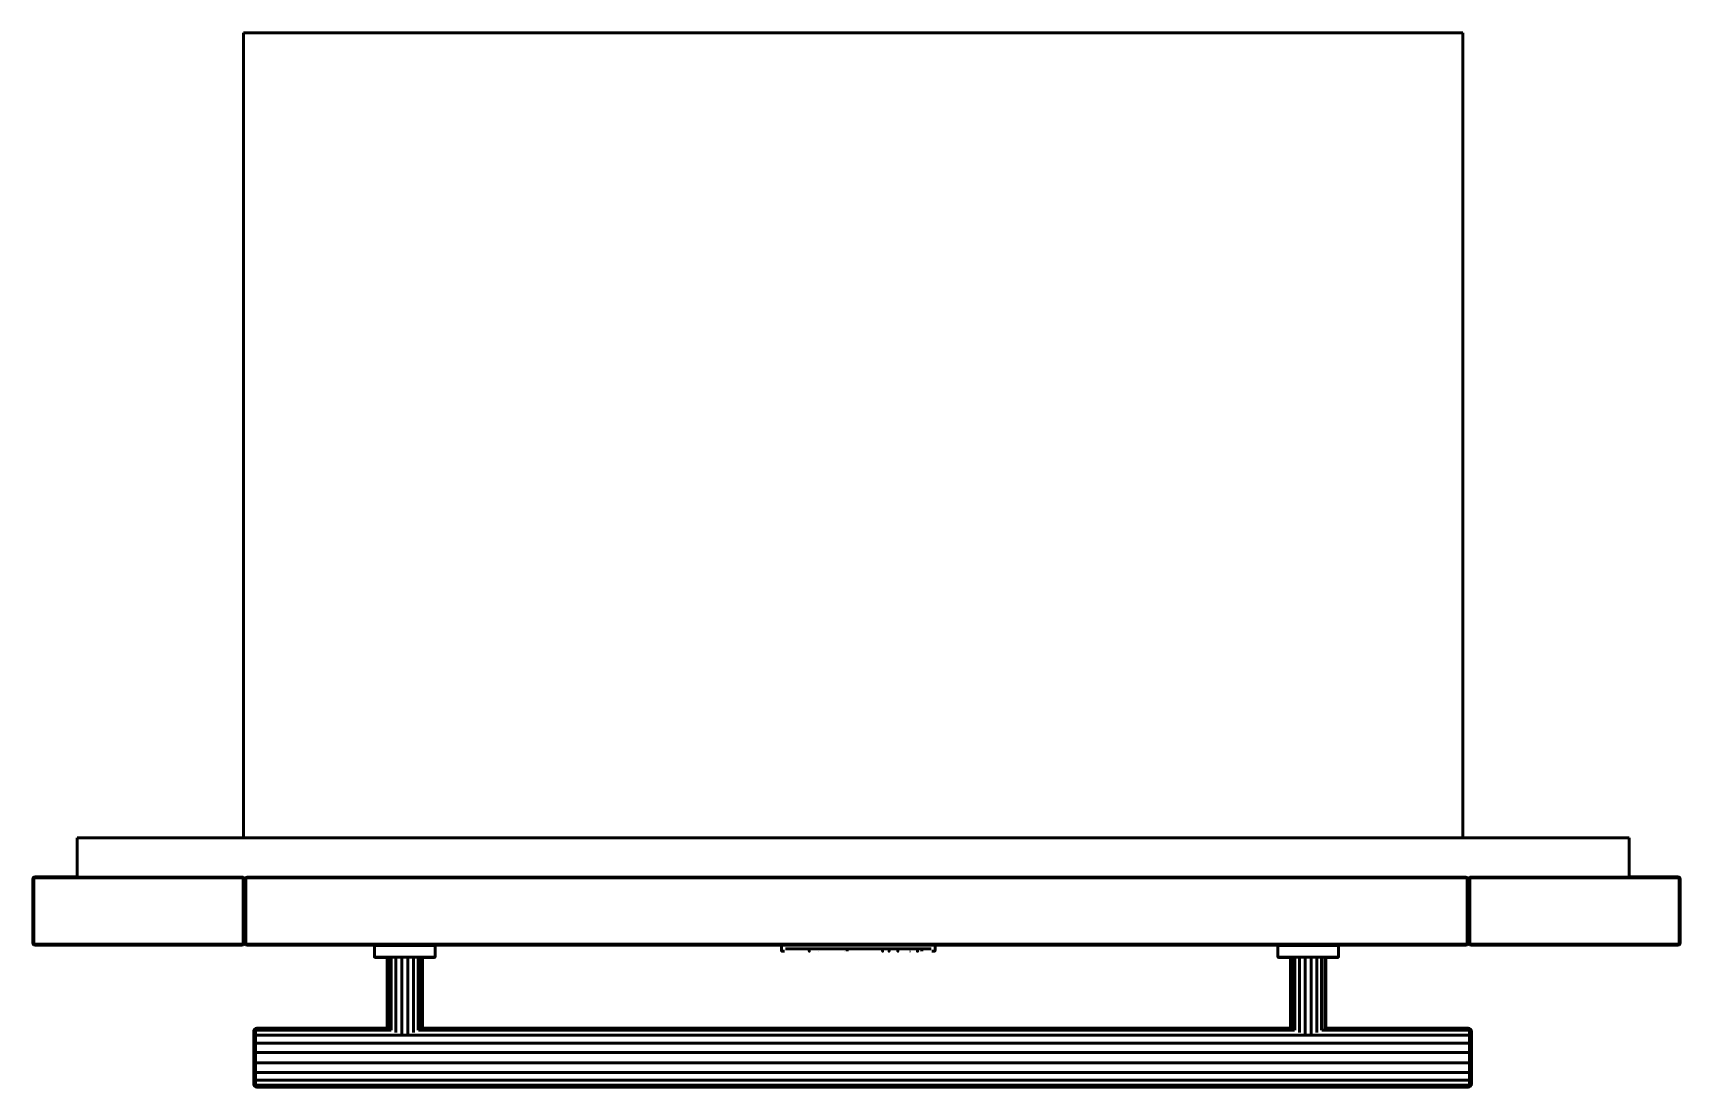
# Model space of a CAD drawing. Header units: millimetres. Extents: x 60499 to 556746, y 248297 to 497145.
# Drawn here: x 148314 to 199703, y 367793 to 400685 of the extents above; entities that cross this region are included whole.
import ezdxf

# ---------------------------------------------------------------- set-up
doc = ezdxf.new("R2010")
doc.units = ezdxf.units.MM
doc.layers.add('Visible (ANSI)', color=7, linetype='Continuous', lineweight=50)

msp = doc.modelspace()

# ---------------------------------------------------------------- linework, layer by layer
at = {"layer": 'Visible (ANSI)'}
for p, q in [((154881, 400685), (192927, 400685)), ((154881, 400685), (154881, 375573)), ((192927, 400685), (192927, 375573)), ((192927, 375573), (192927, 400685)), ((149693, 374353), (149693, 375573)), ((149693, 375573), (198115, 375573)), ((198115, 375573), (198115, 374353)), ((148322, 374316), (148346, 374337)), ((148322, 374316), (148322, 374320)), ((148322, 374302), (148322, 374316)), ((148322, 374302), (148346, 374316)), ((148322, 372275), (148322, 374302)), ((148346, 374345), (148346, 374337)), ((148346, 374337), (148346, 374316)), ((148346, 374316), (148346, 372262)), ((149693, 374353), (148387, 374353)), ((154866, 374320), (154852, 374345)), ((154852, 374345), (154866, 374345)), ((154866, 374345), (154870, 374345)), ((154866, 374345), (154887, 374320)), ((154866, 374320), (154887, 374320)), ((154887, 374320), (154895, 374320)), ((154959, 374337), (154934, 374316)), ((154934, 374320), (154934, 374316)), ((154934, 374302), (154959, 374316)), ((154934, 374302), (154934, 374316)), ((154934, 374302), (154934, 372275)), ((154959, 374337), (154959, 374345)), ((154959, 374316), (154959, 374337)), ((154959, 372262), (154959, 374316)), ((193058, 374345), (193058, 374337)), ((193058, 374337), (193082, 374316)), ((193058, 374316), (193058, 374337)), ((193058, 374316), (193058, 372262)), ((193058, 374316), (193082, 374302)), ((193082, 374302), (193082, 374316)), ((193082, 374302), (193082, 372275)), ((193129, 374320), (193122, 374320)), ((193151, 374345), (193129, 374320)), ((193129, 374320), (193151, 374320)), ((193151, 374345), (193146, 374345)), ((193151, 374345), (193164, 374345)), ((193164, 374345), (193151, 374320)), ((199670, 374345), (199670, 374337)), ((199670, 374337), (199694, 374316)), ((199670, 374337), (199670, 374316)), ((199670, 374316), (199694, 374302)), ((199694, 374316), (199694, 374320)), ((199694, 374316), (199694, 374302)), ((199694, 374302), (199694, 372275)), ((154903, 373905), (154926, 373905)), ((193090, 373905), (193114, 373905)), ((148322, 372262), (148322, 372275)), ((148322, 372275), (148346, 372262)), ((148322, 372257), (148322, 372262)), ((148322, 372262), (148346, 372240)), ((148346, 372262), (148346, 372240)), ((148346, 372233), (148346, 372240)), ((154852, 372262), (154866, 372275)), ((154852, 372262), (154866, 372240)), ((154866, 372275), (154887, 372262)), ((154887, 372262), (154866, 372240)), ((154866, 372240), (154870, 372233)), ((154887, 372262), (154895, 372257)), ((154903, 372461), (154926, 372461)), ((154926, 372451), (154903, 372451)), ((154926, 372449), (154903, 372449)), ((154934, 372262), (154934, 372275)), ((154934, 372275), (154959, 372262)), ((154934, 372257), (154934, 372262)), ((154934, 372262), (154959, 372240)), ((154959, 372240), (154959, 372262)), ((154959, 372233), (154959, 372240)), ((158966, 372211), (160865, 372211)), ((159065, 372224), (158980, 372211)), ((160851, 372211), (160766, 372224)), ((171665, 372217), (171664, 372217)), ((176458, 372217), (171665, 372217)), ((171680, 372060), (171682, 372060)), ((171789, 372109), (176334, 372109)), ((172115, 372109), (172216, 372109)), ((172216, 372109), (172246, 372109)), ((172246, 372109), (172259, 372109)), ((172363, 372224), (172363, 372217)), ((172437, 372109), (172537, 372109)), ((172537, 372109), (172565, 372109)), ((172563, 372217), (172563, 372224)), ((172565, 372109), (172580, 372109)), ((172580, 372109), (172574, 372109)), ((172580, 372109), (172582, 372109)), ((172582, 372109), (172590, 372109)), ((172802, 372109), (172838, 372109)), ((172867, 372109), (172838, 372109)), ((172867, 372109), (172907, 372109)), ((172907, 372109), (172936, 372109)), ((173178, 372109), (173310, 372109)), ((173310, 372109), (173310, 372109)), ((173488, 372109), (173620, 372109)), ((173620, 372109), (173620, 372109)), ((173740, 372109), (173713, 372109)), ((173847, 372109), (173847, 372109)), ((173847, 372109), (173863, 372109)), ((173863, 372109), (173889, 372109)), ((173889, 372109), (173913, 372109)), ((173913, 372109), (173938, 372109)), ((173952, 372109), (173938, 372109)), ((173952, 372109), (173962, 372109)), ((173962, 372109), (173962, 372109)), ((174152, 372109), (174152, 372109)), ((174152, 372109), (174168, 372109)), ((174168, 372109), (174195, 372109)), ((174195, 372109), (174219, 372109)), ((174219, 372109), (174244, 372109)), ((174258, 372109), (174244, 372109)), ((174258, 372109), (174268, 372109)), ((174268, 372109), (174268, 372109)), ((174442, 372109), (174443, 372109)), ((174443, 372109), (174509, 372109)), ((174701, 372109), (174737, 372109)), ((174766, 372109), (174737, 372109)), ((174766, 372109), (174805, 372109)), ((174805, 372109), (174835, 372109)), ((175027, 372109), (175287, 372109)), ((175027, 372109), (175027, 372108)), ((175027, 372101), (175027, 372033)), ((175067, 372109), (175068, 372109)), ((175068, 372109), (175108, 372109)), ((175108, 372109), (175167, 372109)), ((175167, 372109), (175215, 372109)), ((175191, 372109), (175191, 372109)), ((175288, 372109), (175299, 372033)), ((175418, 372109), (175434, 372109)), ((175491, 372109), (175434, 372109)), ((175491, 372109), (175555, 372109)), ((175555, 372109), (175565, 372109)), ((175560, 372224), (175560, 372217)), ((175759, 372217), (175759, 372224)), ((175792, 372109), (175858, 372109)), ((175858, 372109), (175875, 372109)), ((175875, 372109), (175902, 372109)), ((175902, 372109), (175909, 372109)), ((175909, 372109), (175915, 372109)), ((175915, 372109), (175915, 372109)), ((176040, 372109), (176049, 372033)), ((176040, 372109), (176049, 372033)), ((176049, 372109), (176048, 372038)), ((176049, 372109), (176048, 372038)), ((189051, 372211), (187151, 372211)), ((187250, 372224), (187166, 372211)), ((189036, 372211), (188952, 372224)), ((193058, 372262), (193082, 372275)), ((193058, 372240), (193082, 372262)), ((193058, 372240), (193058, 372262)), ((193058, 372233), (193058, 372240)), ((193082, 372262), (193082, 372275)), ((193082, 372257), (193082, 372262)), ((193090, 372461), (193114, 372461)), ((193114, 372451), (193090, 372451)), ((193114, 372449), (193090, 372449)), ((193122, 372257), (193129, 372262)), ((193129, 372262), (193151, 372275)), ((193129, 372262), (193151, 372240)), ((193146, 372233), (193151, 372240)), ((193164, 372262), (193151, 372275)), ((193151, 372240), (193164, 372262)), ((199694, 372275), (199670, 372262)), ((199670, 372262), (199670, 372240)), ((199694, 372262), (199670, 372240)), ((199670, 372240), (199670, 372233)), ((199694, 372275), (199694, 372262)), ((199694, 372262), (199694, 372257)), ((158973, 371847), (160858, 371847)), ((159367, 369626), (159367, 371839)), ((159400, 371839), (159400, 369599)), ((159495, 369566), (159495, 371839)), ((159641, 371839), (159641, 369496)), ((159820, 369458), (159820, 371839)), ((160011, 369458), (160011, 371839)), ((160190, 371839), (160190, 369496)), ((160336, 369566), (160336, 371839)), ((160431, 371839), (160431, 369599)), ((160464, 369626), (160464, 371839)), ((171689, 372033), (171763, 372033)), ((172535, 372033), (172535, 372033)), ((172818, 372033), (172818, 372033)), ((172818, 372033), (172818, 372033)), ((172819, 372033), (172819, 372033)), ((172819, 372033), (172819, 372033)), ((173636, 372033), (173637, 372033)), ((173709, 372033), (173709, 372033)), ((173712, 372033), (173712, 372033)), ((174822, 372033), (174822, 372033)), ((174823, 372033), (174824, 372033)), ((174824, 372033), (174824, 372033)), ((174824, 372033), (174824, 372033)), ((174824, 372033), (174824, 372033)), ((175026, 372033), (175026, 372033)), ((175026, 372033), (175026, 372033)), ((175026, 372033), (175026, 372033)), ((175292, 372033), (175292, 372033)), ((175292, 372033), (175292, 372033)), ((175293, 372033), (175293, 372033)), ((175678, 372033), (175677, 372033)), ((175677, 372033), (175677, 372033)), ((175677, 372033), (175677, 372033)), ((175677, 372033), (175677, 372033)), ((175678, 372033), (175678, 372033)), ((175697, 372033), (175697, 372033)), ((175701, 372033), (175702, 372033)), ((175891, 372033), (175906, 372033)), ((175957, 372033), (175957, 372033)), ((175959, 372033), (175959, 372033)), ((175962, 372033), (175960, 372033)), ((176039, 372033), (176040, 372033)), ((176040, 372033), (176040, 372033)), ((176041, 372033), (176041, 372033)), ((176045, 372033), (176046, 372033)), ((176049, 372033), (176049, 372033)), ((176049, 372033), (176049, 372033)), ((187159, 371847), (189043, 371847)), ((187553, 369626), (187553, 371839)), ((187586, 369599), (187586, 371839)), ((187681, 371839), (187681, 369566)), ((187827, 369496), (187827, 371839)), ((188006, 369458), (188006, 371839)), ((188196, 369458), (188196, 371839)), ((188375, 371839), (188375, 369496)), ((188521, 369566), (188521, 371839)), ((188616, 369599), (188616, 371839)), ((188649, 369626), (188649, 371839)), ((188649, 371839), (188770, 371839)), ((155209, 369571), (155209, 367849)), ((155228, 369548), (155228, 369602)), ((155228, 367818), (155228, 369548)), ((155259, 369620), (155259, 369565)), ((155259, 369565), (155259, 369407)), ((187676, 369571), (160340, 369571)), ((160458, 369626), (187558, 369626)), ((193137, 369565), (193137, 369620)), ((193137, 369407), (193137, 369565)), ((193168, 367818), (193168, 369602)), ((193187, 367849), (193187, 369571)), ((155259, 369407), (155259, 369165)), ((155259, 369165), (155259, 368868)), ((193137, 369165), (193137, 369407)), ((193137, 368868), (193137, 369165)), ((155259, 368868), (155259, 368552)), ((155259, 368552), (155259, 368255)), ((193137, 368552), (193137, 368868)), ((193137, 368255), (193137, 368552)), ((155259, 368255), (155259, 368012)), ((155259, 368012), (155259, 367854)), ((193137, 368012), (193137, 368255)), ((193137, 367854), (193137, 368012)), ((155259, 367854), (155259, 367800)), ((193137, 367800), (193137, 367854))]:
    msp.add_line(p, q, dxfattribs=at)
at = {"layer": 'Visible (ANSI)', "flags": 128}
for points in [[(148387, 374353), (148346, 374345), (148322, 374320), (148314, 374280), (148314, 372298), (148322, 372257), (148346, 372233), (148387, 372224), (154830, 372224), (154870, 372233), (154895, 372257), (154903, 372298), (154903, 373905)], [(148346, 374337), (148387, 374345), (154830, 374345), (154852, 374345)], [(154866, 374320), (154830, 374320), (148387, 374320), (148346, 374316)], [(154866, 372275), (154870, 372298), (154870, 374280), (154866, 374320)], [(154887, 374320), (154895, 374280), (154895, 372298), (154887, 372262)], [(193058, 374337), (193017, 374345), (174008, 374345), (154999, 374345), (154959, 374337)], [(154959, 374316), (154999, 374320), (174008, 374320), (193017, 374320), (193058, 374316)], [(193129, 372262), (193122, 372298), (193122, 374280), (193129, 374320)], [(193151, 372275), (193146, 372298), (193146, 374280), (193151, 374320)], [(193151, 374320), (193187, 374320), (199629, 374320), (199670, 374316)], [(193164, 374345), (193187, 374345), (199629, 374345), (199670, 374337)], [(199629, 372224), (199670, 372233), (199694, 372257), (199703, 372298), (199703, 374280), (199694, 374320), (199670, 374345), (199629, 374353), (198115, 374353)], [(199670, 374316), (199670, 374280), (199670, 372298), (199670, 372262)], [(154926, 373905), (154926, 372298), (154934, 372257), (154959, 372233), (154999, 372224), (174008, 372224)], [(174008, 372224), (193017, 372224), (193058, 372233), (193082, 372257), (193090, 372298), (193090, 373905)], [(193114, 373905), (193114, 372298), (193122, 372257), (193146, 372233), (193187, 372224), (199629, 372224)], [(148346, 372262), (148387, 372257), (154830, 372257), (154852, 372262)], [(148346, 372240), (148387, 372233), (154830, 372233), (154866, 372240)], [(154959, 372262), (154999, 372257), (174008, 372257), (193017, 372257), (193058, 372262)], [(154959, 372240), (154999, 372233), (174008, 372233), (193017, 372233), (193058, 372240)], [(159030, 372224), (158966, 372211), (158966, 372170), (158966, 372129), (158966, 372087), (158966, 372046), (158966, 372005), (158966, 371963), (158966, 371926), (158966, 371895), (158966, 371873), (158967, 371860), (158970, 371853), (158973, 371847), (158979, 371843), (158986, 371841), (159029, 371840), (159144, 371839), (159155, 371839), (159190, 371839), (159247, 371839), (159324, 371839), (159367, 371839)], [(160464, 371839), (160507, 371839), (160584, 371839), (160641, 371839), (160676, 371839), (160687, 371839), (160802, 371840), (160845, 371841), (160852, 371843), (160858, 371847), (160862, 371853), (160864, 371860), (160865, 371873), (160865, 371895), (160865, 371926), (160865, 371963), (160865, 372005), (160865, 372046), (160865, 372087), (160865, 372129), (160865, 372170), (160865, 372211), (160802, 372224)], [(171664, 372217), (171664, 372060), (171664, 372059), (171664, 372058), (171664, 372058), (171665, 372057), (171665, 372056), (171665, 372055), (171665, 372054), (171665, 372053), (171665, 372052), (171666, 372051), (171666, 372051), (171666, 372050), (171667, 372049), (171667, 372048), (171667, 372047), (171668, 372046), (171668, 372046), (171669, 372045), (171669, 372044), (171670, 372043)], [(172530, 372109), (172535, 372033), (172535, 372033)], [(172530, 372109), (172535, 372033), (172535, 372033)], [(173715, 372033), (173714, 372109), (173714, 372109), (173714, 372109), (173714, 372109), (173714, 372109), (173714, 372109), (173715, 372109), (173715, 372109), (173715, 372109), (173715, 372109), (173716, 372109), (173716, 372109), (173717, 372109), (173717, 372109), (173717, 372109), (173718, 372109), (173722, 372109), (173723, 372109), (173724, 372109), (173725, 372109), (173725, 372109), (173727, 372109), (173728, 372109), (173729, 372109), (173731, 372109), (173733, 372109), (173735, 372109), (173736, 372109), (173738, 372109), (173738, 372109), (173739, 372109), (173740, 372109), (173740, 372109)], [(174824, 372109), (174824, 372033), (174824, 372033)], [(174824, 372109), (174824, 372033), (174824, 372033)], [(175027, 372102), (175026, 372033), (175026, 372033)], [(175288, 372109), (175298, 372033), (175298, 372033), (175298, 372033), (175299, 372033), (175299, 372033), (175299, 372033), (175299, 372033), (175299, 372033)], [(175909, 372109), (175909, 372033), (175909, 372033), (175910, 372033), (175910, 372033), (175910, 372033), (175910, 372033), (175911, 372033), (175911, 372033), (175911, 372033), (175912, 372033), (175912, 372033), (175912, 372033), (175912, 372033)], [(176452, 372043), (176452, 372043), (176453, 372043), (176453, 372044), (176454, 372045), (176454, 372046), (176455, 372046), (176455, 372047), (176456, 372048), (176456, 372049), (176456, 372050), (176457, 372051), (176457, 372051), (176457, 372052), (176458, 372053), (176458, 372054), (176458, 372055), (176458, 372056), (176458, 372057), (176458, 372058), (176458, 372058), (176458, 372059), (176458, 372060), (176458, 372060), (176458, 372217)], [(187215, 372224), (187151, 372211), (187151, 372170), (187151, 372129), (187151, 372087), (187151, 372046), (187151, 372005), (187151, 371963), (187151, 371926), (187151, 371895), (187152, 371873), (187153, 371860), (187155, 371853), (187159, 371847), (187164, 371843), (187171, 371841), (187215, 371840), (187329, 371839), (187341, 371839), (187376, 371839), (187433, 371839), (187510, 371839), (187553, 371839)], [(188770, 371839), (188826, 371839), (188861, 371839), (188873, 371839), (188987, 371840), (189031, 371841), (189038, 371843), (189043, 371847), (189047, 371853), (189049, 371860), (189051, 371873), (189051, 371895), (189051, 371926), (189051, 371963), (189051, 372005), (189051, 372046), (189051, 372087), (189051, 372129), (189051, 372170), (189051, 372211), (188987, 372224)], [(199670, 372240), (199629, 372233), (193187, 372233), (193151, 372240)], [(199670, 372262), (199629, 372257), (193187, 372257), (193164, 372262)], [(171670, 372043), (171670, 372043), (171671, 372042)], [(171671, 372043), (171671, 372042), (171672, 372041)], [(171671, 372042), (171672, 372041), (171672, 372041)], [(171678, 372036), (171679, 372036), (171680, 372035)], [(171681, 372035), (171682, 372035), (171682, 372034)], [(171682, 372034), (171683, 372034), (171684, 372034)], [(171684, 372034), (171685, 372034), (171686, 372034), (171686, 372033), (171687, 372033), (171688, 372033), (171688, 372033)], [(171688, 372033), (171689, 372033), (171690, 372033)], [(176359, 372033), (176366, 372033), (176372, 372033), (176378, 372033), (176384, 372033), (176390, 372033), (176395, 372033), (176400, 372033), (176405, 372033), (176409, 372033), (176413, 372033), (176417, 372033), (176420, 372033), (176423, 372033), (176426, 372033), (176428, 372033), (176430, 372033), (176431, 372033), (176432, 372033), (176433, 372033), (176433, 372033), (176434, 372033), (176435, 372033), (176435, 372033), (176436, 372033), (176437, 372034), (176438, 372034), (176439, 372034), (176439, 372034), (176440, 372034)], [(176433, 372033), (176433, 372033), (176434, 372033)], [(176440, 372034), (176440, 372034), (176441, 372035), (176442, 372035)], [(176441, 372035), (176442, 372035), (176443, 372035), (176444, 372036), (176444, 372036)], [(176444, 372036), (176444, 372036), (176445, 372037), (176446, 372037), (176447, 372037), (176447, 372038)], [(176447, 372038), (176448, 372039), (176449, 372039), (176449, 372040), (176450, 372040), (176451, 372041), (176451, 372041), (176451, 372042)], [(176451, 372041), (176452, 372042), (176452, 372043)], [(155259, 369620), (155228, 369602), (155209, 369571), (155203, 369527), (155203, 369478), (155203, 369336), (155203, 369119), (155203, 368852), (155203, 368568), (155203, 368301), (155203, 368084), (155203, 367942), (155203, 367893), (155209, 367849), (155228, 367818), (155259, 367800)], [(155259, 369620), (155303, 369626), (159373, 369626)], [(159491, 369571), (155303, 369571), (155259, 369565)], [(193137, 369565), (193093, 369571), (188526, 369571)], [(188644, 369626), (193093, 369626), (193137, 369620)], [(193137, 367800), (193168, 367818), (193187, 367849), (193193, 367893), (193193, 367942), (193193, 368084), (193193, 368301), (193193, 368568), (193193, 368852), (193193, 369119), (193193, 369336), (193193, 369478), (193193, 369527), (193187, 369571), (193168, 369602), (193137, 369620)], [(155259, 369407), (155303, 369412), (162747, 369412), (167344, 369412), (171942, 369412), (174008, 369412), (176074, 369412), (180672, 369412), (185270, 369412), (193093, 369412), (193137, 369407)], [(193137, 369165), (193093, 369168), (185270, 369168), (180672, 369168), (176074, 369168), (174008, 369168), (171942, 369168), (167344, 369168), (162747, 369168), (155303, 369168), (155259, 369165)], [(155259, 368868), (155303, 368869), (162747, 368869), (167344, 368869), (171942, 368869), (174008, 368869), (176074, 368869), (180672, 368869), (185270, 368869), (193093, 368869), (193137, 368868)], [(193137, 368552), (193093, 368551), (185270, 368551), (180672, 368551), (176074, 368551), (174008, 368551), (171942, 368551), (167344, 368551), (162747, 368551), (155303, 368551), (155259, 368552)], [(155259, 368255), (155303, 368252), (162747, 368252), (167344, 368252), (171942, 368252), (174008, 368252), (176074, 368252), (180672, 368252), (185270, 368252), (193093, 368252), (193137, 368255)], [(193137, 368012), (193093, 368008), (185270, 368008), (180672, 368008), (176074, 368008), (174008, 368008), (171942, 368008), (167344, 368008), (162747, 368008), (155303, 368008), (155259, 368012)], [(155259, 367854), (155303, 367849), (162747, 367849), (167344, 367849), (171942, 367849), (174008, 367849), (176074, 367849), (180672, 367849), (185270, 367849), (193093, 367849), (193137, 367854)], [(193137, 367800), (193093, 367793), (185270, 367793), (180672, 367793), (176074, 367793), (174008, 367793), (171942, 367793), (167344, 367793), (162747, 367793), (155303, 367793), (155259, 367800)]]:
    msp.add_lwpolyline(points, dxfattribs=at)

doc.saveas('drawing.dxf')
